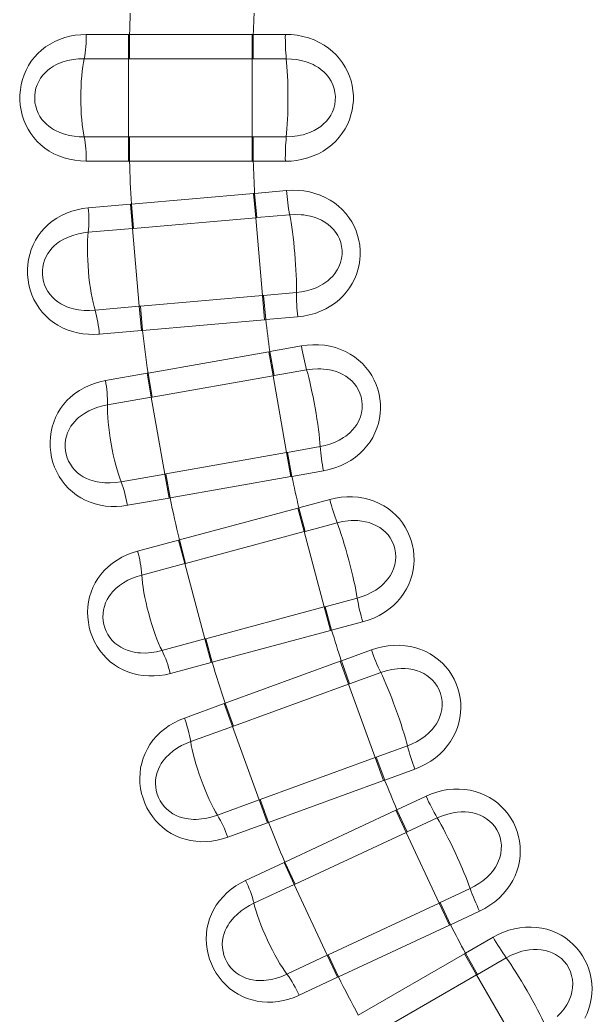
# Model space of a CAD drawing. Extents: x 407 to 892, y -26 to 445.
# Drawn here: x 750.21 to 759.46, y 149.82 to 165.91 of the extents above; entities that cross this region are included whole.
import ezdxf

# ---------------------------------------------------------------- set-up
doc = ezdxf.new("R2010")
doc.units = 0
doc.header["$LTSCALE"] = 7
doc.header["$MEASUREMENT"] = 0
doc.layers.add('8', color=251, linetype='CONTINUOUS', lineweight=15)

msp = doc.modelspace()

# ---------------------------------------------------------------- linework, layer by layer
at = {"layer": '8', "lineweight": 13, "ltscale": 0.017125}
for p, q in [((751.967, 165.672), (751.282, 165.672)), ((751.282, 163.623), (751.967, 163.623)), ((752.176, 160.886), (751.494, 160.827)), ((752.623, 158.177), (751.948, 158.059)), ((752.112, 157.32), (752.774, 157.497)), ((753.304, 155.518), (752.642, 155.341)), ((752.87, 154.619), (753.514, 154.854)), ((754.214, 152.928), (753.571, 152.694)), ((753.86, 151.995), (754.481, 152.285)), ((755.347, 150.428), (754.726, 150.139))]:
    msp.add_line(p, q, dxfattribs=at)
at = {"layer": '8', "lineweight": 13, "ltscale": 0.009852}
for p, q in [((751.967, 165.672), (751.965, 165.278)), ((751.967, 163.623), (751.965, 164.017)), ((754.039, 162.71), (754.006, 163.103)), ((752.03, 162.535), (751.998, 162.927)), ((754.149, 161.454), (754.185, 161.061)), ((752.14, 161.278), (752.176, 160.886)), ((752.334, 159.807), (752.267, 160.195)), ((752.553, 158.565), (752.623, 158.177)), ((752.874, 157.116), (752.774, 157.497)), ((753.2, 155.898), (753.304, 155.518)), ((755.542, 155.173), (755.408, 155.543)), ((755.179, 150.784), (755.347, 150.428)), ((757.611, 150.476), (757.414, 150.818))]:
    msp.add_line(p, q, dxfattribs=at)
at = {"layer": '8', "lineweight": 13, "ltscale": 0.000370789}
for p, q in [((751.982, 165.672), (751.967, 165.672)), ((751.967, 163.623), (751.982, 163.623))]:
    msp.add_line(p, q, dxfattribs=at)
at = {"layer": '8', "lineweight": 13, "ltscale": 0.049583}
for p, q in [((751.982, 165.672), (753.965, 165.672)), ((751.982, 165.278), (753.965, 165.278)), ((753.965, 164.017), (751.982, 164.017)), ((753.965, 163.623), (751.982, 163.623)), ((754.023, 162.709), (752.047, 162.536)), ((752.157, 161.28), (754.132, 161.452)), ((754.235, 160.542), (752.282, 160.198)), ((754.303, 160.154), (752.35, 159.81)), ((752.638, 158.18), (754.591, 158.524)), ((754.806, 157.634), (752.89, 157.121)), ((753.216, 155.902), (755.132, 156.416)), ((755.391, 155.537), (753.527, 154.859)), ((755.526, 155.167), (753.662, 154.489)), ((754.228, 152.933), (756.092, 153.612)), ((756.458, 152.772), (754.661, 151.934)), ((755.36, 150.434), (757.158, 151.272)), ((757.399, 150.809), (755.681, 149.817)), ((757.596, 150.468), (755.878, 149.476))]:
    msp.add_line(p, q, dxfattribs=at)
at = {"layer": '8', "lineweight": 13, "ltscale": 0.009853}
for p, q in [((751.982, 165.672), (751.982, 165.278)), ((753.965, 165.672), (753.965, 165.278)), ((753.983, 165.672), (753.982, 165.278)), ((751.982, 163.623), (751.982, 164.017)), ((753.965, 163.623), (753.965, 164.017)), ((753.983, 163.623), (753.982, 164.017)), ((754.023, 162.709), (753.988, 163.101)), ((752.047, 162.536), (752.012, 162.929)), ((754.132, 161.452), (754.167, 161.06)), ((752.157, 161.28), (752.191, 160.887)), ((754.303, 160.154), (754.235, 160.542)), ((754.32, 160.157), (754.253, 160.545)), ((752.35, 159.81), (752.282, 160.198)), ((754.522, 158.912), (754.591, 158.524)), ((754.539, 158.915), (754.608, 158.527)), ((752.569, 158.568), (752.638, 158.18)), ((754.806, 157.634), (754.704, 158.015)), ((754.822, 157.638), (754.721, 158.019)), ((752.89, 157.121), (752.788, 157.501)), ((755.132, 156.416), (755.234, 156.035)), ((755.149, 156.42), (755.251, 156.04)), ((753.216, 155.902), (753.318, 155.522)), ((755.526, 155.167), (755.391, 155.537)), ((753.662, 154.489), (753.527, 154.859)), ((755.957, 153.982), (756.092, 153.612)), ((755.973, 153.988), (756.109, 153.618)), ((754.094, 153.304), (754.228, 152.933)), ((756.458, 152.772), (756.292, 153.129)), ((756.474, 152.779), (756.308, 153.137)), ((754.661, 151.934), (754.494, 152.291)), ((756.991, 151.629), (757.158, 151.272)), ((757.007, 151.636), (757.174, 151.279)), ((755.194, 150.791), (755.36, 150.434)), ((757.596, 150.468), (757.399, 150.809))]:
    msp.add_line(p, q, dxfattribs=at)
at = {"layer": '8', "lineweight": 13, "ltscale": 0.00044632}
for p, q in [((753.965, 165.672), (753.983, 165.672)), ((753.983, 163.623), (753.965, 163.623))]:
    msp.add_line(p, q, dxfattribs=at)
at = {"layer": '8', "lineweight": 13, "ltscale": 0.012961}
for p, q in [((754.502, 165.673), (753.983, 165.672)), ((753.983, 163.623), (754.502, 163.623)), ((754.006, 163.103), (754.522, 163.148)), ((754.701, 161.106), (754.185, 161.061)), ((754.253, 160.545), (754.763, 160.636)), ((755.119, 158.617), (754.608, 158.527)), ((754.721, 158.019), (755.222, 158.154)), ((755.752, 156.174), (755.251, 156.04)), ((756.596, 153.795), (756.109, 153.618)), ((756.308, 153.137), (756.778, 153.356)), ((757.644, 151.498), (757.174, 151.279)), ((757.414, 150.818), (757.863, 151.077))]:
    msp.add_line(p, q, dxfattribs=at)
at = {"layer": '8', "lineweight": 13, "ltscale": 0.01795}
for p, q in [((751.965, 165.278), (751.247, 165.28)), ((751.247, 164.016), (751.965, 164.017)), ((752.14, 161.278), (751.425, 161.214)), ((751.626, 159.684), (752.334, 159.807)), ((752.553, 158.565), (751.846, 158.439)), ((752.18, 156.932), (752.874, 157.116)), ((753.2, 155.898), (752.507, 155.711)), ((752.971, 154.239), (753.647, 154.483)), ((754.078, 153.298), (753.404, 153.051)), ((753.994, 151.625), (754.646, 151.927)), ((755.179, 150.784), (754.529, 150.479))]:
    msp.add_line(p, q, dxfattribs=at)
at = {"layer": '8', "lineweight": 13, "ltscale": 0.000417328}
for p, q in [((751.982, 165.278), (751.965, 165.278)), ((751.965, 164.017), (751.982, 164.017))]:
    msp.add_line(p, q, dxfattribs=at)
at = {"layer": '8', "lineweight": 13, "ltscale": 0.031529}
for p, q in [((751.965, 165.278), (751.965, 164.017)), ((753.965, 165.278), (753.965, 164.017)), ((754.023, 162.709), (754.132, 161.452)), ((752.03, 162.535), (752.14, 161.278)), ((754.303, 160.154), (754.522, 158.912)), ((754.806, 157.634), (755.132, 156.416)), ((752.874, 157.116), (753.2, 155.898)), ((755.526, 155.167), (755.957, 153.982)), ((756.458, 152.772), (756.991, 151.629)), ((757.596, 150.468), (758.227, 149.375))]:
    msp.add_line(p, q, dxfattribs=at)
at = {"layer": '8', "lineweight": 13, "ltscale": 0.000424957}
for p, q in [((753.965, 165.278), (753.982, 165.278)), ((753.982, 164.017), (753.965, 164.017))]:
    msp.add_line(p, q, dxfattribs=at)
at = {"layer": '8', "lineweight": 13, "ltscale": 0.013374}
for p, q in [((754.517, 165.277), (753.982, 165.278)), ((753.982, 164.017), (754.517, 164.018)), ((754.039, 162.71), (754.572, 162.756)), ((754.682, 161.501), (754.149, 161.454)), ((754.32, 160.157), (754.847, 160.249)), ((755.066, 159.009), (754.539, 158.915)), ((754.822, 157.638), (755.339, 157.776)), ((755.665, 156.559), (755.149, 156.42)), ((755.542, 155.173), (756.045, 155.355)), ((756.476, 154.171), (755.973, 153.988)), ((756.474, 152.779), (756.959, 153.005)), ((757.491, 151.863), (757.007, 151.636)), ((757.611, 150.476), (758.074, 150.743))]:
    msp.add_line(p, q, dxfattribs=at)
at = {"layer": '8', "lineweight": 13, "ltscale": 0.049582}
for p, q in [((753.988, 163.101), (752.012, 162.929)), ((752.191, 160.887), (754.167, 161.06)), ((752.569, 158.568), (754.522, 158.912)), ((754.704, 158.015), (752.788, 157.501)), ((753.318, 155.522), (755.234, 156.035)), ((754.094, 153.304), (755.957, 153.982)), ((756.292, 153.129), (754.494, 152.291)), ((755.194, 150.791), (756.991, 151.629))]:
    msp.add_line(p, q, dxfattribs=at)
at = {"layer": '8', "lineweight": 13, "ltscale": 0.000445666}
msp.add_line((754.006, 163.103), (753.988, 163.101), dxfattribs=at)
at = {"layer": '8', "lineweight": 13, "ltscale": 0.017124}
for p, q in [((751.315, 162.867), (751.998, 162.927)), ((751.593, 160.076), (752.267, 160.195))]:
    msp.add_line(p, q, dxfattribs=at)
at = {"layer": '8', "lineweight": 13, "ltscale": 0.000371545}
msp.add_line((752.012, 162.929), (751.998, 162.927), dxfattribs=at)
at = {"layer": '8', "lineweight": 13, "ltscale": 0.000424252}
msp.add_line((754.039, 162.71), (754.023, 162.709), dxfattribs=at)
at = {"layer": '8', "lineweight": 13, "ltscale": 0.017949}
msp.add_line((751.315, 162.473), (752.03, 162.535), dxfattribs=at)
at = {"layer": '8', "lineweight": 13, "ltscale": 0.000417412}
for p, q in [((752.047, 162.536), (752.03, 162.535)), ((752.157, 161.28), (752.14, 161.278))]:
    msp.add_line(p, q, dxfattribs=at)
at = {"layer": '8', "lineweight": 13, "ltscale": 0.000424319}
msp.add_line((754.132, 161.452), (754.149, 161.454), dxfattribs=at)
at = {"layer": '8', "lineweight": 13, "ltscale": 0.0004458}
msp.add_line((754.167, 161.06), (754.185, 161.061), dxfattribs=at)
at = {"layer": '8', "lineweight": 13, "ltscale": 0.000371345}
msp.add_line((752.191, 160.887), (752.176, 160.886), dxfattribs=at)
at = {"layer": '8', "lineweight": 13, "ltscale": 0.000445406}
msp.add_line((754.253, 160.545), (754.235, 160.542), dxfattribs=at)
at = {"layer": '8', "lineweight": 13, "ltscale": 0.000371291}
msp.add_line((752.282, 160.198), (752.267, 160.195), dxfattribs=at)
at = {"layer": '8', "lineweight": 13, "ltscale": 0.000424458}
msp.add_line((754.32, 160.157), (754.303, 160.154), dxfattribs=at)
at = {"layer": '8', "lineweight": 13, "ltscale": 0.000416811}
msp.add_line((752.35, 159.81), (752.334, 159.807), dxfattribs=at)
at = {"layer": '8', "lineweight": 13, "ltscale": 0.03153}
for p, q in [((752.334, 159.807), (752.553, 158.565)), ((753.647, 154.483), (754.078, 153.298)), ((754.646, 151.927), (755.179, 150.784))]:
    msp.add_line(p, q, dxfattribs=at)
at = {"layer": '8', "lineweight": 13, "ltscale": 0.00042459}
msp.add_line((754.522, 158.912), (754.539, 158.915), dxfattribs=at)
at = {"layer": '8', "lineweight": 13, "ltscale": 0.000417696}
msp.add_line((752.569, 158.568), (752.553, 158.565), dxfattribs=at)
at = {"layer": '8', "lineweight": 13, "ltscale": 0.000445539}
msp.add_line((754.591, 158.524), (754.608, 158.527), dxfattribs=at)
at = {"layer": '8', "lineweight": 13, "ltscale": 0.000371025}
msp.add_line((752.638, 158.18), (752.623, 158.177), dxfattribs=at)
at = {"layer": '8', "lineweight": 13, "ltscale": 0.00044619}
msp.add_line((754.721, 158.019), (754.704, 158.015), dxfattribs=at)
at = {"layer": '8', "lineweight": 13, "ltscale": 0.000424713}
msp.add_line((754.822, 157.638), (754.806, 157.634), dxfattribs=at)
at = {"layer": '8', "lineweight": 13, "ltscale": 0.000371442}
msp.add_line((752.788, 157.501), (752.774, 157.497), dxfattribs=at)
at = {"layer": '8', "lineweight": 13, "ltscale": 0.000416948}
msp.add_line((752.89, 157.121), (752.874, 157.116), dxfattribs=at)
at = {"layer": '8', "lineweight": 13, "ltscale": 0.000424371}
msp.add_line((755.132, 156.416), (755.149, 156.42), dxfattribs=at)
at = {"layer": '8', "lineweight": 13, "ltscale": 0.000445651}
msp.add_line((755.234, 156.035), (755.251, 156.04), dxfattribs=at)
at = {"layer": '8', "lineweight": 13, "ltscale": 0.000417146}
msp.add_line((753.216, 155.902), (753.2, 155.898), dxfattribs=at)
at = {"layer": '8', "lineweight": 13, "ltscale": 0.012962}
msp.add_line((755.408, 155.543), (755.895, 155.721), dxfattribs=at)
at = {"layer": '8', "lineweight": 13, "ltscale": 0.000370851}
msp.add_line((753.318, 155.522), (753.304, 155.518), dxfattribs=at)
at = {"layer": '8', "lineweight": 13, "ltscale": 0.000445521}
msp.add_line((755.408, 155.543), (755.391, 155.537), dxfattribs=at)
at = {"layer": '8', "lineweight": 13, "ltscale": 0.000424532}
msp.add_line((755.542, 155.173), (755.526, 155.167), dxfattribs=at)
at = {"layer": '8', "lineweight": 13, "ltscale": 0.00037076}
msp.add_line((753.527, 154.859), (753.514, 154.854), dxfattribs=at)
at = {"layer": '8', "lineweight": 13, "ltscale": 0.009851}
for p, q in [((753.647, 154.483), (753.514, 154.854)), ((754.078, 153.298), (754.214, 152.928)), ((754.646, 151.927), (754.481, 152.285))]:
    msp.add_line(p, q, dxfattribs=at)
at = {"layer": '8', "lineweight": 13, "ltscale": 0.000417037}
msp.add_line((753.662, 154.489), (753.647, 154.483), dxfattribs=at)
at = {"layer": '8', "lineweight": 13, "ltscale": 0.000424794}
msp.add_line((755.957, 153.982), (755.973, 153.988), dxfattribs=at)
at = {"layer": '8', "lineweight": 13, "ltscale": 0.000445782}
msp.add_line((756.092, 153.612), (756.109, 153.618), dxfattribs=at)
at = {"layer": '8', "lineweight": 13, "ltscale": 0.000417559}
msp.add_line((754.094, 153.304), (754.078, 153.298), dxfattribs=at)
at = {"layer": '8', "lineweight": 13, "ltscale": 0.000446113}
msp.add_line((756.308, 153.137), (756.292, 153.129), dxfattribs=at)
at = {"layer": '8', "lineweight": 13, "ltscale": 0.000370693}
msp.add_line((754.228, 152.933), (754.214, 152.928), dxfattribs=at)
at = {"layer": '8', "lineweight": 13, "ltscale": 0.000424266}
msp.add_line((756.474, 152.779), (756.458, 152.772), dxfattribs=at)
at = {"layer": '8', "lineweight": 13, "ltscale": 0.000370987}
msp.add_line((754.494, 152.291), (754.481, 152.285), dxfattribs=at)
at = {"layer": '8', "lineweight": 13, "ltscale": 0.000417123}
msp.add_line((754.661, 151.934), (754.646, 151.927), dxfattribs=at)
at = {"layer": '8', "lineweight": 13, "ltscale": 0.000424589}
msp.add_line((756.991, 151.629), (757.007, 151.636), dxfattribs=at)
at = {"layer": '8', "lineweight": 13, "ltscale": 0.000445422}
msp.add_line((757.158, 151.272), (757.174, 151.279), dxfattribs=at)
at = {"layer": '8', "lineweight": 13, "ltscale": 0.000417768}
msp.add_line((755.194, 150.791), (755.179, 150.784), dxfattribs=at)
at = {"layer": '8', "lineweight": 13, "ltscale": 0.000445997}
msp.add_line((757.414, 150.818), (757.399, 150.809), dxfattribs=at)
at = {"layer": '8', "lineweight": 13, "ltscale": 0.000424518}
msp.add_line((757.611, 150.476), (757.596, 150.468), dxfattribs=at)
at = {"layer": '8', "lineweight": 13, "ltscale": 0.000371403}
msp.add_line((755.36, 150.434), (755.347, 150.428), dxfattribs=at)
at = {"layer": '8', "lineweight": 13}
for points in [[(751.282, 165.672), (751.193, 165.668), (751.105, 165.659), (751.018, 165.643), (750.933, 165.621), (750.851, 165.592), (750.772, 165.558), (750.697, 165.517), (750.625, 165.47), (750.56, 165.42), (750.499, 165.364), (750.443, 165.303), (750.393, 165.238), (750.348, 165.168), (750.31, 165.096), (750.277, 165.02), (750.25, 164.942), (750.23, 164.861), (750.216, 164.779), (750.209, 164.696), (750.209, 164.613), (750.215, 164.53), (750.227, 164.448), (750.246, 164.367), (750.272, 164.288), (750.304, 164.212), (750.341, 164.139), (750.385, 164.069), (750.434, 164.004), (750.489, 163.942), (750.548, 163.885), (750.613, 163.834), (750.681, 163.787), (750.759, 163.744), (750.839, 163.707), (750.924, 163.677), (751.011, 163.654), (751.1, 163.637), (751.191, 163.627), (751.282, 163.623)], [(754.502, 163.623), (754.595, 163.626), (754.688, 163.636), (754.779, 163.653), (754.868, 163.677), (754.954, 163.707), (755.036, 163.744), (755.115, 163.787), (755.189, 163.837), (755.256, 163.889), (755.317, 163.947), (755.373, 164.009), (755.423, 164.075), (755.468, 164.145), (755.507, 164.218), (755.539, 164.293), (755.564, 164.371), (755.583, 164.448), (755.596, 164.527), (755.603, 164.606), (755.603, 164.686), (755.596, 164.765), (755.584, 164.844), (755.565, 164.921), (755.54, 164.997), (755.509, 165.072), (755.472, 165.144), (755.428, 165.213), (755.379, 165.279), (755.325, 165.34), (755.265, 165.398), (755.2, 165.45), (755.131, 165.498), (755.05, 165.544), (754.966, 165.583), (754.878, 165.615), (754.787, 165.64), (754.693, 165.658), (754.598, 165.669), (754.502, 165.673)], [(751.247, 165.28), (751.157, 165.276), (751.069, 165.267), (750.983, 165.25), (750.902, 165.227), (750.863, 165.213), (750.825, 165.197), (750.789, 165.179), (750.754, 165.16), (750.705, 165.128), (750.659, 165.093), (750.617, 165.054), (750.579, 165.013), (750.543, 164.964), (750.513, 164.913), (750.488, 164.859), (750.469, 164.803), (750.456, 164.745), (750.449, 164.686), (750.448, 164.627), (750.453, 164.569), (750.464, 164.511), (750.481, 164.455), (750.504, 164.4), (750.533, 164.348), (750.566, 164.299), (750.605, 164.253), (750.64, 164.219), (750.678, 164.187), (750.718, 164.158), (750.75, 164.137), (750.784, 164.119), (750.855, 164.086), (750.931, 164.059), (751.011, 164.039), (751.088, 164.026), (751.167, 164.018), (751.247, 164.016)], [(754.517, 164.018), (754.61, 164.022), (754.7, 164.033), (754.745, 164.041), (754.788, 164.051), (754.851, 164.07), (754.911, 164.093), (754.967, 164.119), (755.021, 164.15), (755.074, 164.186), (755.122, 164.227), (755.166, 164.271), (755.203, 164.319), (755.236, 164.369), (755.263, 164.421), (755.284, 164.475), (755.301, 164.538), (755.31, 164.602), (755.311, 164.667), (755.305, 164.731), (755.292, 164.795), (755.27, 164.857), (755.241, 164.917), (755.205, 164.974), (755.162, 165.028), (755.124, 165.066), (755.082, 165.102), (755.036, 165.135), (754.987, 165.165), (754.952, 165.184), (754.916, 165.2), (754.84, 165.229), (754.759, 165.251), (754.681, 165.265), (754.6, 165.274), (754.517, 165.277)], [(754.522, 163.148), (754.616, 163.153), (754.709, 163.151), (754.801, 163.142), (754.892, 163.126), (754.98, 163.103), (755.066, 163.074), (755.148, 163.038), (755.226, 162.995), (755.297, 162.948), (755.363, 162.896), (755.424, 162.84), (755.48, 162.778), (755.531, 162.713), (755.575, 162.643), (755.614, 162.571), (755.646, 162.496), (755.672, 162.42), (755.691, 162.343), (755.705, 162.265), (755.712, 162.185), (755.713, 162.106), (755.707, 162.026), (755.695, 161.947), (755.677, 161.869), (755.652, 161.792), (755.621, 161.717), (755.584, 161.645), (755.541, 161.575), (755.492, 161.509), (755.437, 161.447), (755.377, 161.388), (755.312, 161.335), (755.236, 161.282), (755.156, 161.236), (755.071, 161.196), (754.982, 161.163), (754.89, 161.137), (754.796, 161.118), (754.701, 161.106)], [(751.494, 160.827), (751.405, 160.822), (751.316, 160.824), (751.228, 160.832), (751.142, 160.847), (751.058, 160.868), (750.976, 160.896), (750.897, 160.93), (750.822, 160.97), (750.752, 161.015), (750.687, 161.065), (750.626, 161.121), (750.57, 161.182), (750.52, 161.247), (750.475, 161.316), (750.435, 161.388), (750.402, 161.464), (750.375, 161.542), (750.354, 161.623), (750.34, 161.705), (750.332, 161.788), (750.331, 161.871), (750.336, 161.954), (750.348, 162.036), (750.367, 162.117), (750.392, 162.195), (750.423, 162.271), (750.46, 162.345), (750.504, 162.414), (750.553, 162.48), (750.607, 162.542), (750.667, 162.599), (750.731, 162.651), (750.804, 162.701), (750.881, 162.745), (750.963, 162.782), (751.047, 162.813), (751.135, 162.838), (751.224, 162.856), (751.315, 162.867)], [(754.572, 162.756), (754.665, 162.76), (754.756, 162.757), (754.801, 162.753), (754.845, 162.746), (754.909, 162.733), (754.971, 162.716), (755.03, 162.694), (755.085, 162.669), (755.142, 162.637), (755.193, 162.6), (755.24, 162.56), (755.282, 162.516), (755.319, 162.469), (755.35, 162.42), (755.376, 162.367), (755.398, 162.306), (755.413, 162.243), (755.42, 162.179), (755.42, 162.114), (755.411, 162.049), (755.396, 161.986), (755.372, 161.924), (755.341, 161.864), (755.303, 161.806), (755.268, 161.765), (755.229, 161.725), (755.187, 161.688), (755.14, 161.654), (755.107, 161.633), (755.073, 161.613), (754.999, 161.578), (754.921, 161.549), (754.844, 161.527), (754.764, 161.512), (754.682, 161.501)], [(751.425, 161.214), (751.335, 161.209), (751.246, 161.211), (751.159, 161.22), (751.076, 161.237), (751.036, 161.247), (750.997, 161.26), (750.959, 161.274), (750.923, 161.29), (750.871, 161.317), (750.822, 161.349), (750.777, 161.384), (750.736, 161.422), (750.696, 161.467), (750.661, 161.516), (750.632, 161.567), (750.608, 161.622), (750.59, 161.678), (750.578, 161.735), (750.572, 161.794), (750.572, 161.853), (750.578, 161.911), (750.59, 161.969), (750.608, 162.025), (750.632, 162.08), (750.661, 162.132), (750.696, 162.181), (750.727, 162.218), (750.762, 162.253), (750.8, 162.286), (750.83, 162.309), (750.862, 162.33), (750.93, 162.369), (751.003, 162.402), (751.081, 162.429), (751.157, 162.449), (751.235, 162.464), (751.315, 162.473)], [(754.763, 160.636), (754.856, 160.649), (754.948, 160.655), (755.041, 160.654), (755.133, 160.646), (755.223, 160.631), (755.311, 160.609), (755.396, 160.58), (755.477, 160.544), (755.552, 160.504), (755.622, 160.458), (755.688, 160.407), (755.749, 160.35), (755.805, 160.289), (755.856, 160.224), (755.901, 160.156), (755.94, 160.084), (755.972, 160.011), (755.998, 159.935), (756.018, 159.858), (756.032, 159.78), (756.04, 159.701), (756.041, 159.621), (756.036, 159.541), (756.025, 159.462), (756.007, 159.383), (755.982, 159.306), (755.952, 159.23), (755.915, 159.157), (755.872, 159.087), (755.823, 159.02), (755.768, 158.957), (755.708, 158.898), (755.637, 158.839), (755.561, 158.786), (755.479, 158.739), (755.394, 158.698), (755.305, 158.664), (755.213, 158.637), (755.119, 158.617)], [(754.847, 160.249), (754.939, 160.262), (755.03, 160.266), (755.075, 160.266), (755.119, 160.263), (755.184, 160.256), (755.247, 160.244), (755.308, 160.228), (755.366, 160.207), (755.424, 160.18), (755.479, 160.148), (755.529, 160.112), (755.575, 160.072), (755.616, 160.029), (755.651, 159.982), (755.681, 159.932), (755.709, 159.873), (755.729, 159.811), (755.742, 159.748), (755.747, 159.683), (755.744, 159.618), (755.734, 159.554), (755.716, 159.49), (755.691, 159.427), (755.657, 159.367), (755.627, 159.322), (755.591, 159.279), (755.552, 159.239), (755.509, 159.201), (755.478, 159.177), (755.445, 159.154), (755.375, 159.113), (755.299, 159.077), (755.224, 159.049), (755.146, 159.026), (755.066, 159.009)], [(751.948, 158.059), (751.86, 158.047), (751.772, 158.041), (751.683, 158.041), (751.596, 158.048), (751.51, 158.062), (751.426, 158.082), (751.345, 158.109), (751.266, 158.143), (751.193, 158.182), (751.124, 158.226), (751.058, 158.276), (750.997, 158.332), (750.941, 158.392), (750.89, 158.457), (750.845, 158.526), (750.805, 158.599), (750.771, 158.674), (750.744, 158.753), (750.722, 158.833), (750.707, 158.915), (750.699, 158.998), (750.697, 159.081), (750.702, 159.164), (750.713, 159.246), (750.731, 159.326), (750.755, 159.405), (750.786, 159.481), (750.823, 159.554), (750.866, 159.624), (750.915, 159.69), (750.97, 159.753), (751.029, 159.81), (751.098, 159.866), (751.171, 159.916), (751.249, 159.961), (751.33, 159.999), (751.415, 160.031), (751.503, 160.057), (751.593, 160.076)], [(751.846, 158.439), (751.757, 158.426), (751.668, 158.421), (751.581, 158.422), (751.497, 158.431), (751.456, 158.438), (751.416, 158.447), (751.377, 158.458), (751.339, 158.471), (751.285, 158.494), (751.234, 158.52), (751.186, 158.551), (751.142, 158.586), (751.098, 158.627), (751.059, 158.673), (751.025, 158.722), (750.997, 158.774), (750.974, 158.828), (750.957, 158.884), (750.945, 158.942), (750.94, 159.001), (750.941, 159.059), (750.948, 159.118), (750.961, 159.176), (750.98, 159.232), (751.005, 159.286), (751.035, 159.339), (751.064, 159.378), (751.095, 159.416), (751.13, 159.452), (751.158, 159.477), (751.187, 159.502), (751.252, 159.546), (751.322, 159.586), (751.397, 159.62), (751.471, 159.646), (751.548, 159.667), (751.626, 159.684)], [(755.222, 158.154), (755.313, 158.175), (755.405, 158.189), (755.497, 158.196), (755.589, 158.196), (755.68, 158.189), (755.77, 158.175), (755.857, 158.153), (755.941, 158.125), (756.019, 158.091), (756.093, 158.051), (756.163, 158.006), (756.229, 157.955), (756.29, 157.899), (756.346, 157.839), (756.397, 157.774), (756.442, 157.706), (756.48, 157.636), (756.513, 157.563), (756.54, 157.488), (756.56, 157.412), (756.575, 157.333), (756.583, 157.254), (756.585, 157.174), (756.581, 157.095), (756.57, 157.014), (756.552, 156.935), (756.528, 156.857), (756.498, 156.781), (756.461, 156.707), (756.418, 156.637), (756.369, 156.569), (756.315, 156.505), (756.249, 156.44), (756.177, 156.38), (756.101, 156.327), (756.019, 156.279), (755.933, 156.237), (755.844, 156.202), (755.752, 156.174)], [(755.339, 157.776), (755.429, 157.796), (755.52, 157.809), (755.565, 157.812), (755.609, 157.814), (755.674, 157.812), (755.738, 157.805), (755.8, 157.794), (755.859, 157.779), (755.92, 157.757), (755.978, 157.73), (756.031, 157.699), (756.08, 157.663), (756.124, 157.623), (756.163, 157.58), (756.198, 157.533), (756.23, 157.476), (756.256, 157.417), (756.274, 157.355), (756.285, 157.291), (756.288, 157.226), (756.284, 157.16), (756.271, 157.095), (756.251, 157.03), (756.223, 156.968), (756.197, 156.92), (756.165, 156.875), (756.13, 156.831), (756.09, 156.789), (756.061, 156.763), (756.03, 156.737), (755.964, 156.69), (755.892, 156.648), (755.82, 156.613), (755.744, 156.584), (755.665, 156.559)], [(752.642, 155.341), (752.556, 155.321), (752.468, 155.308), (752.38, 155.3), (752.292, 155.3), (752.205, 155.306), (752.12, 155.319), (752.037, 155.339), (751.955, 155.366), (751.879, 155.398), (751.806, 155.436), (751.737, 155.48), (751.671, 155.53), (751.61, 155.586), (751.554, 155.646), (751.503, 155.71), (751.457, 155.779), (751.416, 155.852), (751.382, 155.927), (751.353, 156.006), (751.331, 156.086), (751.316, 156.168), (751.307, 156.25), (751.304, 156.333), (751.308, 156.416), (751.319, 156.498), (751.337, 156.578), (751.361, 156.657), (751.391, 156.733), (751.428, 156.806), (751.471, 156.877), (751.52, 156.943), (751.574, 157.006), (751.638, 157.067), (751.706, 157.124), (751.78, 157.175), (751.858, 157.22), (751.94, 157.259), (752.025, 157.293), (752.112, 157.32)], [(752.507, 155.711), (752.419, 155.691), (752.331, 155.677), (752.245, 155.671), (752.16, 155.672), (752.118, 155.676), (752.078, 155.682), (752.038, 155.689), (752, 155.699), (751.944, 155.716), (751.89, 155.739), (751.84, 155.765), (751.793, 155.796), (751.746, 155.833), (751.703, 155.875), (751.665, 155.921), (751.632, 155.97), (751.604, 156.022), (751.582, 156.077), (751.566, 156.134), (751.556, 156.192), (751.552, 156.25), (751.554, 156.309), (751.562, 156.368), (751.576, 156.425), (751.596, 156.482), (751.621, 156.537), (751.646, 156.578), (751.674, 156.619), (751.705, 156.658), (751.731, 156.685), (751.759, 156.712), (751.819, 156.762), (751.885, 156.808), (751.957, 156.848), (752.028, 156.881), (752.103, 156.909), (752.18, 156.932)], [(755.895, 155.721), (755.984, 155.75), (756.074, 155.772), (756.166, 155.787), (756.257, 155.795), (756.349, 155.796), (756.439, 155.789), (756.528, 155.776), (756.614, 155.755), (756.695, 155.728), (756.772, 155.695), (756.846, 155.656), (756.916, 155.611), (756.982, 155.561), (757.043, 155.506), (757.099, 155.446), (757.15, 155.381), (757.194, 155.315), (757.233, 155.246), (757.266, 155.173), (757.293, 155.098), (757.315, 155.022), (757.33, 154.944), (757.339, 154.864), (757.341, 154.784), (757.337, 154.704), (757.327, 154.623), (757.31, 154.543), (757.286, 154.465), (757.256, 154.388), (757.219, 154.314), (757.176, 154.242), (757.127, 154.174), (757.068, 154.103), (757.002, 154.038), (756.93, 153.977), (756.853, 153.923), (756.771, 153.874), (756.685, 153.831), (756.596, 153.795)], [(756.045, 155.355), (756.133, 155.383), (756.222, 155.403), (756.266, 155.411), (756.31, 155.416), (756.376, 155.42), (756.44, 155.419), (756.502, 155.414), (756.563, 155.403), (756.625, 155.387), (756.685, 155.365), (756.741, 155.338), (756.793, 155.307), (756.84, 155.271), (756.883, 155.231), (756.922, 155.187), (756.959, 155.134), (756.989, 155.077), (757.013, 155.017), (757.029, 154.954), (757.038, 154.889), (757.039, 154.824), (757.033, 154.758), (757.018, 154.692), (756.996, 154.627), (756.974, 154.577), (756.946, 154.529), (756.915, 154.482), (756.879, 154.437), (756.852, 154.408), (756.824, 154.38), (756.762, 154.327), (756.694, 154.279), (756.625, 154.238), (756.552, 154.202), (756.476, 154.171)], [(753.571, 152.694), (753.486, 152.667), (753.4, 152.646), (753.313, 152.631), (753.225, 152.623), (753.138, 152.621), (753.052, 152.627), (752.967, 152.639), (752.884, 152.659), (752.805, 152.684), (752.729, 152.716), (752.656, 152.754), (752.587, 152.798), (752.521, 152.848), (752.46, 152.903), (752.403, 152.963), (752.351, 153.027), (752.305, 153.096), (752.264, 153.168), (752.229, 153.244), (752.2, 153.322), (752.177, 153.402), (752.161, 153.483), (752.151, 153.566), (752.148, 153.649), (752.152, 153.731), (752.162, 153.813), (752.179, 153.893), (752.203, 153.972), (752.233, 154.048), (752.27, 154.122), (752.313, 154.192), (752.361, 154.26), (752.419, 154.326), (752.483, 154.389), (752.551, 154.446), (752.625, 154.498), (752.703, 154.544), (752.785, 154.585), (752.87, 154.619)], [(753.404, 153.051), (753.318, 153.023), (753.231, 153.002), (753.146, 152.988), (753.061, 152.982), (753.019, 152.982), (752.978, 152.984), (752.938, 152.988), (752.899, 152.994), (752.842, 153.007), (752.787, 153.025), (752.734, 153.047), (752.685, 153.073), (752.634, 153.107), (752.588, 153.145), (752.546, 153.187), (752.509, 153.233), (752.477, 153.283), (752.45, 153.335), (752.429, 153.39), (752.414, 153.447), (752.405, 153.505), (752.402, 153.564), (752.404, 153.623), (752.413, 153.681), (752.428, 153.739), (752.449, 153.796), (752.47, 153.84), (752.494, 153.883), (752.522, 153.924), (752.546, 153.954), (752.571, 153.983), (752.626, 154.038), (752.688, 154.089), (752.757, 154.136), (752.825, 154.174), (752.897, 154.209), (752.971, 154.239)], [(756.778, 153.356), (756.864, 153.393), (756.952, 153.422), (757.042, 153.446), (757.132, 153.462), (757.223, 153.47), (757.314, 153.472), (757.403, 153.466), (757.491, 153.453), (757.574, 153.433), (757.654, 153.407), (757.731, 153.374), (757.804, 153.336), (757.874, 153.291), (757.94, 153.242), (758.001, 153.187), (758.057, 153.127), (758.107, 153.065), (758.152, 152.999), (758.191, 152.93), (758.225, 152.858), (758.253, 152.783), (758.275, 152.707), (758.291, 152.629), (758.3, 152.549), (758.303, 152.468), (758.3, 152.387), (758.29, 152.306), (758.273, 152.226), (758.249, 152.147), (758.219, 152.07), (758.183, 151.995), (758.14, 151.922), (758.087, 151.847), (758.027, 151.776), (757.961, 151.709), (757.889, 151.648), (757.811, 151.592), (757.73, 151.542), (757.644, 151.498)], [(756.959, 153.005), (757.044, 153.04), (757.131, 153.068), (757.175, 153.079), (757.218, 153.089), (757.283, 153.098), (757.347, 153.103), (757.41, 153.103), (757.471, 153.098), (757.535, 153.087), (757.596, 153.071), (757.654, 153.049), (757.708, 153.022), (757.758, 152.99), (757.805, 152.954), (757.847, 152.914), (757.889, 152.864), (757.924, 152.81), (757.953, 152.752), (757.975, 152.691), (757.989, 152.627), (757.996, 152.562), (757.995, 152.496), (757.987, 152.429), (757.97, 152.362), (757.952, 152.311), (757.929, 152.26), (757.901, 152.211), (757.869, 152.163), (757.846, 152.132), (757.82, 152.101), (757.763, 152.043), (757.699, 151.989), (757.634, 151.943), (757.564, 151.901), (757.491, 151.863)], [(754.726, 150.139), (754.644, 150.104), (754.56, 150.075), (754.475, 150.053), (754.388, 150.037), (754.302, 150.028), (754.215, 150.026), (754.13, 150.031), (754.045, 150.043), (753.965, 150.062), (753.886, 150.087), (753.81, 150.118), (753.737, 150.156), (753.667, 150.2), (753.601, 150.249), (753.539, 150.304), (753.482, 150.364), (753.43, 150.428), (753.383, 150.497), (753.341, 150.569), (753.306, 150.644), (753.276, 150.722), (753.253, 150.802), (753.236, 150.883), (753.226, 150.965), (753.222, 151.048), (753.225, 151.13), (753.235, 151.211), (753.252, 151.292), (753.276, 151.371), (753.306, 151.447), (753.342, 151.521), (753.385, 151.592), (753.437, 151.664), (753.494, 151.732), (753.558, 151.794), (753.627, 151.853), (753.701, 151.906), (753.779, 151.953), (753.86, 151.995)], [(754.529, 150.479), (754.446, 150.444), (754.361, 150.415), (754.277, 150.394), (754.193, 150.381), (754.152, 150.377), (754.111, 150.376), (754.071, 150.376), (754.031, 150.379), (753.973, 150.387), (753.916, 150.399), (753.862, 150.417), (753.81, 150.439), (753.757, 150.468), (753.708, 150.501), (753.663, 150.54), (753.622, 150.583), (753.585, 150.629), (753.554, 150.679), (753.528, 150.732), (753.508, 150.787), (753.494, 150.844), (753.486, 150.903), (753.483, 150.962), (753.487, 151.021), (753.497, 151.08), (753.513, 151.138), (753.53, 151.184), (753.55, 151.229), (753.575, 151.272), (753.595, 151.304), (753.618, 151.335), (753.668, 151.395), (753.726, 151.451), (753.79, 151.504), (753.854, 151.548), (753.923, 151.588), (753.994, 151.625)], [(757.863, 151.077), (757.946, 151.121), (758.031, 151.159), (758.118, 151.189), (758.207, 151.213), (758.297, 151.23), (758.387, 151.239), (758.477, 151.241), (758.566, 151.236), (758.649, 151.223), (758.731, 151.204), (758.811, 151.178), (758.888, 151.146), (758.961, 151.108), (759.031, 151.065), (759.096, 151.015), (759.158, 150.961), (759.213, 150.903), (759.263, 150.841), (759.308, 150.776), (759.348, 150.707), (759.383, 150.635), (759.411, 150.561), (759.434, 150.484), (759.45, 150.406), (759.46, 150.326), (759.464, 150.245), (759.461, 150.163), (759.451, 150.082), (759.435, 150.001), (759.412, 149.922), (759.382, 149.844), (759.345, 149.768)], [(758.074, 150.743), (758.156, 150.786), (758.24, 150.821), (758.283, 150.836), (758.325, 150.849), (758.389, 150.864), (758.452, 150.875), (758.515, 150.88), (758.576, 150.88), (758.641, 150.875), (758.703, 150.864), (758.762, 150.847), (758.819, 150.825), (758.872, 150.798), (758.921, 150.767), (758.967, 150.73), (759.013, 150.684), (759.053, 150.633), (759.087, 150.578), (759.114, 150.519), (759.133, 150.457), (759.146, 150.393), (759.151, 150.326), (759.148, 150.259), (759.138, 150.191), (759.124, 150.138), (759.106, 150.086), (759.082, 150.034), (759.055, 149.984), (759.034, 149.951), (759.011, 149.918), (758.959, 149.855), (758.9, 149.796)]]:
    msp.add_lwpolyline(points, dxfattribs=at)
for centre, radius, start, end in [((783.417, 164.648), 31.452, 176.867, 178.133), ((783.417, 164.648), 29.452, 176.9938, 178.0062), ((749.297, 165.643), 1.985, 349.4411, 0.8233), ((758.513, 165.626), 4.011, 179.3381, 184.9895), ((749.297, 163.652), 1.985, 359.1767, 10.5589), ((758.513, 163.669), 4.011, 175.0105, 180.6618), ((783.417, 164.648), 31.452, 181.867, 183.133), ((783.417, 164.648), 29.452, 181.9938, 183.0062), ((758.522, 163.452), 4.011, 184.3382, 189.9895), ((749.34, 162.666), 1.985, 354.4411, 5.8233), ((758.693, 161.502), 4.011, 180.0105, 185.6619), ((749.513, 160.682), 1.985, 4.1767, 15.5588), ((783.417, 164.648), 29.452, 186.9938, 188.0062), ((783.417, 164.648), 31.452, 186.867, 188.133), ((758.721, 161.287), 4.011, 189.3382, 194.9895), ((749.642, 159.703), 1.985, 359.4411, 10.8233), ((759.061, 159.359), 4.011, 185.0105, 190.6619), ((783.417, 164.648), 29.452, 191.9938, 193.0062), ((749.988, 157.742), 1.985, 9.1767, 20.5589), ((783.417, 164.648), 31.452, 191.867, 193.133), ((759.108, 159.147), 4.011, 194.3382, 199.9895), ((750.202, 156.778), 1.985, 4.4411, 15.8233), ((759.615, 157.257), 4.011, 190.0105, 195.6619), ((783.417, 164.648), 29.452, 196.9938, 198.0062), ((750.717, 154.855), 1.985, 14.1767, 25.5588), ((759.68, 157.049), 4.011, 199.3382, 204.9895), ((783.417, 164.648), 31.452, 196.867, 198.133), ((751.014, 153.913), 1.985, 9.4411, 20.8233), ((760.35, 155.21), 4.011, 195.0105, 200.6618), ((783.417, 164.648), 29.452, 201.9938, 203.0062), ((760.433, 155.009), 4.011, 204.3382, 209.9895), ((751.695, 152.042), 1.985, 19.1767, 30.5589), ((783.417, 164.648), 31.452, 201.867, 203.133), ((752.073, 151.13), 1.985, 14.4411, 25.8233), ((761.26, 153.235), 4.011, 200.0105, 205.6618), ((783.417, 164.648), 29.452, 206.9938, 208.0062), ((761.36, 153.043), 4.011, 209.3382, 214.9895), ((752.914, 149.325), 1.985, 24.1767, 35.5588), ((783.417, 164.648), 31.452, 206.867, 208.133)]:
    msp.add_arc(centre, radius, start, end, dxfattribs=at)
for centre, major_axis, ratio, start_param, end_param in [((751.331, 164.648), (0, 0.8), 0.171335, 0.660113, 2.481479), ((754.473, 164.648), (0, 0.8), 0.08912, 3.806021, 5.618758), ((754.584, 162.125), (-0.07, 0.797), 0.08912, 3.80602, 5.618757), ((751.454, 161.851), (-0.07, 0.797), 0.171335, 0.660114, 2.481479), ((754.913, 159.621), (-0.139, 0.788), 0.08912, 3.80602, 5.618757), ((751.819, 159.076), (-0.139, 0.788), 0.171335, 0.660114, 2.481479), ((755.46, 157.156), (-0.207, 0.773), 0.08912, 3.80602, 5.618757), ((752.425, 156.343), (-0.207, 0.773), 0.171335, 0.660114, 2.481479), ((756.219, 154.748), (-0.274, 0.752), 0.08912, 3.80602, 5.618757), ((753.267, 153.674), (-0.274, 0.752), 0.171335, 0.660114, 2.481479), ((757.185, 152.415), (-0.338, 0.725), 0.08912, 3.80602, 5.618757), ((754.338, 151.087), (-0.338, 0.725), 0.171335, 0.660114, 2.481479), ((758.351, 150.176), (-0.4, 0.693), 0.08912, 3.80602, 5.618757)]:
    msp.add_ellipse(centre, major_axis=major_axis, ratio=ratio, start_param=start_param, end_param=end_param, dxfattribs=at)

doc.saveas('drawing.dxf')
